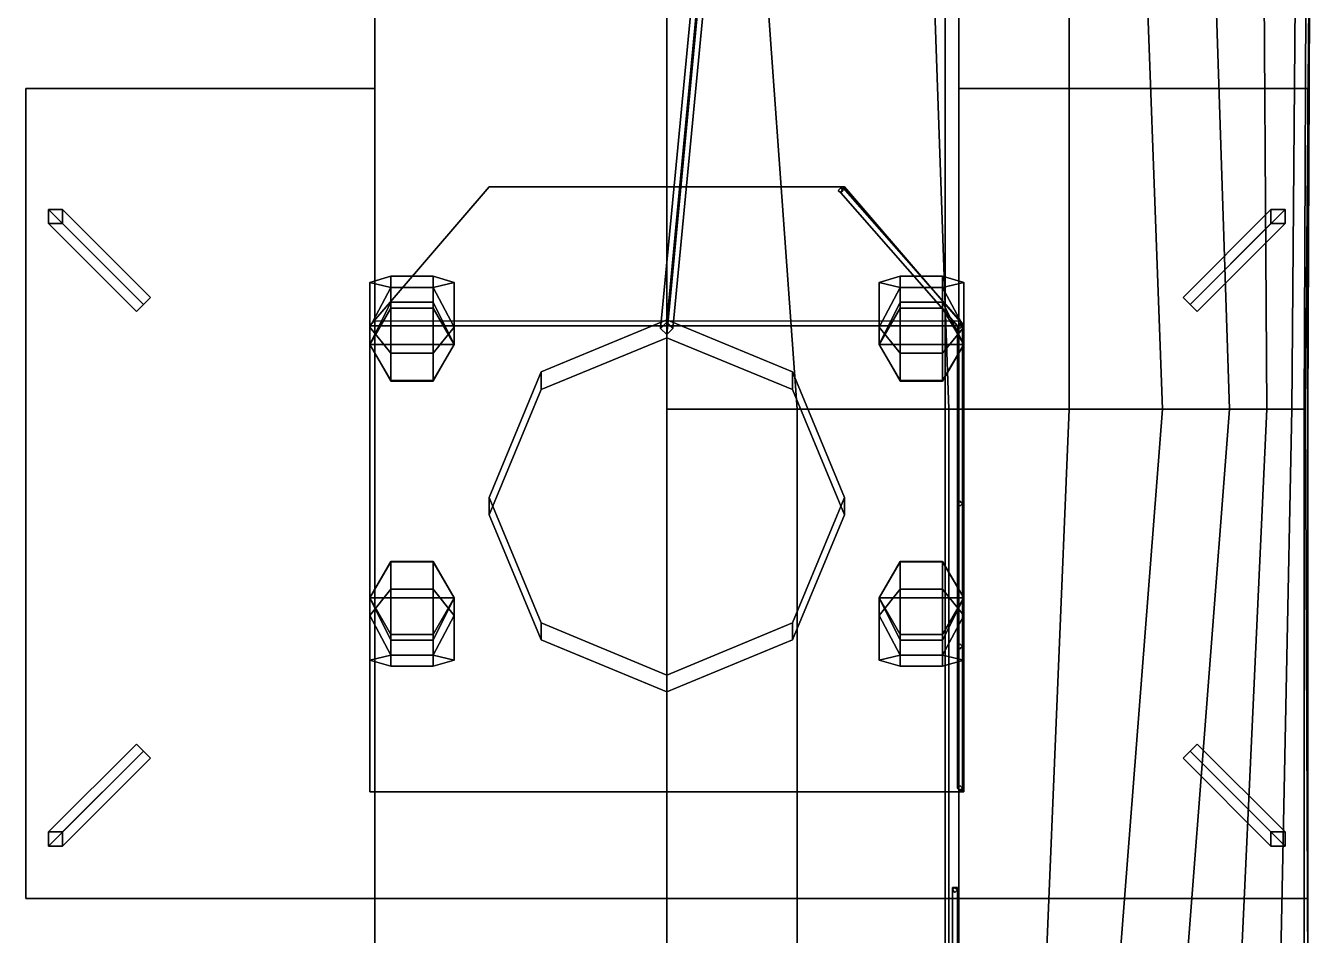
# Model space of a CAD drawing. Extents: x -5.2 to 5.2, y -31.7 to 31.7.
# Drawn here: x -5.16 to 5.18, y -5.12 to 2.2 of the extents above; entities that cross this region are included whole.
import ezdxf

# ---------------------------------------------------------------- set-up
doc = ezdxf.new("R2010")
doc.units = 0
doc.layers.get('0').update_dxf_attribs({"linetype": 'CONTINUOUS'})
doc.layers.add('RAILINGS', color=6, linetype='CONTINUOUS')

msp = doc.modelspace()

# ---------------------------------------------------------------- linework, layer by layer
for points in [[(-2.35, 5.94, 0.59), (-2.35, -0.18, 0.57), (-2.35, -0.18, 2.85), (-2.35, 5.94, 2.85)], [(-2.35, 5.94, 2.85), (-2.35, -0.18, 2.85), (2.35, -0.18, 2.85), (2.35, 5.94, 2.85)], [(2.35, -0.18, 2.85), (2.35, -0.18, 0.57), (2.35, 5.94, 0.59), (2.35, 5.94, 2.85)], [(0.38, 3.79, 5.56), (0.33, 3.74, 5.56), (-0.05, -0.24, 9.92), (0, -0.19, 9.92)], [(0.33, 3.74, 5.56), (0.38, 3.69, 5.56), (0, -0.29, 9.92), (-0.05, -0.24, 9.92)], [(0.43, 3.74, 5.56), (0.38, 3.79, 5.56), (0, -0.19, 9.92), (0.05, -0.24, 9.92)], [(0.38, 3.69, 5.56), (0.43, 3.74, 5.56), (0.05, -0.24, 9.92), (0, -0.29, 9.92)], [(0.72, 3.69, -4.99), (1.05, -0.89, -4.94), (0, -0.89, -5.04), (0, 3.69, -5.05)], [(0, 3.69, 0.63), (0, -0.89, 0.71), (2.24, -0.89, 0.65), (2.24, 3.69, 0.57)], [(2.11, 3.69, -4.79), (2.27, -0.89, -4.73), (1.05, -0.89, -4.94), (0.72, 3.69, -4.99)], [(3.24, 3.69, -4.51), (3.24, -0.89, -4.45), (2.27, -0.89, -4.73), (2.11, 3.69, -4.79)], [(2.24, -0.89, 0.65), (5.14, -0.89, 0.48), (5.18, 3.69, 0.4), (2.24, 3.69, 0.57)], [(3.82, 3.69, -4.25), (3.99, -0.89, -4.12), (3.24, -0.89, -4.45), (3.24, 3.69, -4.51)], [(4.38, 3.69, -3.78), (4.53, -0.89, -3.63), (3.99, -0.89, -4.12), (3.82, 3.69, -4.25)], [(4.8, 3.69, -3.09), (4.83, -0.89, -3.08), (4.53, -0.89, -3.63), (4.38, 3.69, -3.78)], [(5.07, 3.69, -2.17), (5.03, -0.89, -2.33), (4.83, -0.89, -3.08), (4.8, 3.69, -3.09)], [(5.15, 3.69, -1.42), (5.13, -0.89, -1.41), (5.03, -0.89, -2.33), (5.07, 3.69, -2.17)], [(5.18, 3.69, 0.4), (5.14, -0.89, 0.48), (5.13, -0.89, -1.41), (5.15, 3.69, -1.42)], [(-5.16, 1.69, 2.85), (-5.16, -4.83, 2.85), (-2.35, -4.83, 2.85), (-2.35, 1.69, 2.85)], [(-2.35, 1.69, 2.85), (-2.35, -4.83, 2.85), (-5.16, -4.83, 2.85), (-5.16, 1.69, 2.85)], [(-5.16, 1.68, 2.85), (-5.16, 1.58, 2.85), (-5.16, 1.58, 1.58), (-5.16, 1.68, 1.58)], [(-5.16, 1.68, 1.58), (-5.16, 1.58, 1.58), (-5.16, 1.58, 2.85), (-5.16, 1.68, 2.85)], [(2.35, 1.69, 2.85), (2.35, -4.83, 2.85), (5.16, -4.83, 2.85), (5.16, 1.69, 2.85)], [(5.16, 1.69, 2.85), (5.16, -4.83, 2.85), (2.35, -4.83, 2.85), (2.35, 1.69, 2.85)], [(5.16, 1.68, 1.58), (5.16, 1.58, 1.58), (5.16, 1.58, 2.85), (5.16, 1.68, 2.85)], [(5.16, 1.68, 2.85), (5.16, 1.58, 2.85), (5.16, 1.58, 1.58), (5.16, 1.68, 1.58)], [(-1.43, 0.9, 0.63), (-2.39, -0.22, 0.63), (-2.39, -0.22, 3.71), (-1.43, 0.9, 3.71)], [(-1.43, 0.9, 3.71), (-2.39, -0.22, 3.71), (2.39, -0.22, 3.71), (1.43, 0.9, 3.71)], [(1.43, 0.9, 3.71), (1.43, 0.9, 0.63), (-1.43, 0.9, 0.63), (-1.43, 0.9, 3.71)], [(2.39, -0.22, 3.71), (2.39, -0.22, 0.63), (1.43, 0.9, 0.63), (1.43, 0.9, 3.71)], [(-4.977, 0.717, 4.5), (-4.863, 0.717, 4.42), (-4.863, 0.717, 0.62), (-4.977, 0.717, 0.62)], [(-4.977, 0.603, 4.42), (-4.977, 0.717, 4.5), (-4.977, 0.717, 0.62), (-4.977, 0.603, 0.62)], [(-4.213, -0.047, 5.52), (-4.156, 0.009, 5.44), (-4.863, 0.717, 4.42), (-4.977, 0.717, 4.5)], [(-4.269, -0.104, 5.44), (-4.213, -0.047, 5.52), (-4.977, 0.717, 4.5), (-4.977, 0.603, 4.42)], [(-4.863, 0.717, 4.42), (-4.863, 0.603, 4.34), (-4.863, 0.603, 0.62), (-4.863, 0.717, 0.62)], [(-4.156, 0.009, 5.44), (-4.213, -0.047, 5.36), (-4.863, 0.603, 4.34), (-4.863, 0.717, 4.42)], [(4.156, 0.009, 5.44), (4.213, -0.047, 5.52), (4.977, 0.717, 4.5), (4.863, 0.717, 4.42)], [(4.213, -0.047, 5.36), (4.156, 0.009, 5.44), (4.863, 0.717, 4.42), (4.863, 0.603, 4.34)], [(4.213, -0.047, 5.52), (4.269, -0.104, 5.44), (4.977, 0.603, 4.42), (4.977, 0.717, 4.5)], [(4.863, 0.717, 4.42), (4.977, 0.717, 4.5), (4.977, 0.717, 0.62), (4.863, 0.717, 0.62)], [(4.863, 0.603, 4.34), (4.863, 0.717, 4.42), (4.863, 0.717, 0.62), (4.863, 0.603, 0.62)], [(4.977, 0.717, 4.5), (4.977, 0.603, 4.42), (4.977, 0.603, 0.62), (4.977, 0.717, 0.62)], [(-4.863, 0.603, 4.34), (-4.977, 0.603, 4.42), (-4.977, 0.603, 0.62), (-4.863, 0.603, 0.62)], [(-4.213, -0.047, 5.36), (-4.269, -0.104, 5.44), (-4.977, 0.603, 4.42), (-4.863, 0.603, 4.34)], [(4.269, -0.104, 5.44), (4.213, -0.047, 5.36), (4.863, 0.603, 4.34), (4.977, 0.603, 4.42)], [(4.977, 0.603, 4.42), (4.863, 0.603, 4.34), (4.863, 0.603, 0.62), (4.977, 0.603, 0.62)], [(-5.16, 0.19, 1.59), (-5.16, 0.09, 1.59), (-5.16, 0.09, 2.85), (-5.16, 0.19, 2.85)], [(-5.16, 0.19, 2.85), (-5.16, 0.09, 2.85), (-5.16, 0.09, 1.59), (-5.16, 0.19, 1.59)], [(-2.22, 0.18, 7.34), (-2.39, 0.13, 6.7), (-2.39, -0.23, 6.7), (-2.22, -0.44, 7.11)], [(-2.39, 0.13, 6.7), (-2.22, 0.18, 7.34), (-2.22, -0.44, 7.11), (-2.39, -0.23, 6.7)], [(-2.39, 0.13, 6.7), (-2.22, 0.09, 6.08), (-2.22, 0.09, 6.08), (-2.39, -0.23, 6.7)], [(-2.22, 0.09, 6.08), (-2.39, 0.13, 6.7), (-2.39, -0.23, 6.7), (-2.22, 0.09, 6.08)], [(-1.88, 0.18, 7.34), (-2.22, 0.18, 7.34), (-2.22, -0.44, 7.11), (-1.88, -0.44, 7.11)], [(-2.22, 0.18, 7.34), (-1.88, 0.18, 7.34), (-1.88, -0.44, 7.11), (-2.22, -0.44, 7.11)], [(-1.71, 0.13, 6.7), (-1.88, 0.18, 7.34), (-1.88, -0.44, 7.11), (-1.71, -0.23, 6.7)], [(-1.88, 0.18, 7.34), (-1.71, 0.13, 6.7), (-1.71, -0.23, 6.7), (-1.88, -0.44, 7.11)], [(-1.88, 0.09, 6.08), (-1.71, 0.13, 6.7), (-1.71, -0.23, 6.7), (-1.88, 0.09, 6.08)], [(-1.71, 0.13, 6.7), (-1.88, 0.09, 6.08), (-1.88, 0.09, 6.08), (-1.71, -0.23, 6.7)], [(1.71, 0.13, 6.7), (1.88, 0.18, 7.34), (1.88, -0.44, 7.11), (1.71, -0.23, 6.7)], [(1.88, 0.18, 7.34), (1.71, 0.13, 6.7), (1.71, -0.23, 6.7), (1.88, -0.44, 7.11)], [(1.88, 0.09, 6.08), (1.71, 0.13, 6.7), (1.71, -0.23, 6.7), (1.88, 0.09, 6.08)], [(1.71, 0.13, 6.7), (1.88, 0.09, 6.08), (1.88, 0.09, 6.08), (1.71, -0.23, 6.7)], [(1.88, 0.18, 7.34), (2.22, 0.18, 7.34), (2.22, -0.44, 7.11), (1.88, -0.44, 7.11)], [(2.22, 0.18, 7.34), (1.88, 0.18, 7.34), (1.88, -0.44, 7.11), (2.22, -0.44, 7.11)], [(2.22, 0.18, 7.34), (2.39, 0.13, 6.7), (2.39, -0.23, 6.7), (2.22, -0.44, 7.11)], [(2.39, 0.13, 6.7), (2.22, 0.18, 7.34), (2.22, -0.44, 7.11), (2.39, -0.23, 6.7)], [(2.39, 0.13, 6.7), (2.22, 0.09, 6.08), (2.22, 0.09, 6.08), (2.39, -0.23, 6.7)], [(2.22, 0.09, 6.08), (2.39, 0.13, 6.7), (2.39, -0.23, 6.7), (2.22, 0.09, 6.08)], [(5.16, 0.19, 2.85), (5.16, 0.09, 2.85), (5.16, 0.09, 1.59), (5.16, 0.19, 1.59)], [(5.16, 0.19, 1.59), (5.16, 0.09, 1.59), (5.16, 0.09, 2.85), (5.16, 0.19, 2.85)], [(-4.213, -0.047, 5.36), (-4.156, 0.009, 5.44), (-4.213, -0.047, 5.52), (-4.269, -0.104, 5.44)], [(-2.22, -0.03, 5.97), (-2.39, -0.37, 6.36), (-2.39, -0.23, 6.7), (-2.22, 0.09, 6.08)], [(-2.39, -0.37, 6.36), (-2.22, -0.03, 5.97), (-2.22, 0.09, 6.08), (-2.39, -0.23, 6.7)], [(-2.22, 0.09, 6.08), (-1.88, 0.09, 6.08), (-1.88, 0.09, 6.08), (-2.22, 0.09, 6.08)], [(-1.88, -0.03, 5.97), (-2.22, -0.03, 5.97), (-2.22, 0.09, 6.08), (-1.88, 0.09, 6.08)], [(-1.88, 0.09, 6.08), (-2.22, 0.09, 6.08), (-2.22, 0.09, 6.08), (-1.88, 0.09, 6.08)], [(-2.22, -0.03, 5.97), (-1.88, -0.03, 5.97), (-1.88, 0.09, 6.08), (-2.22, 0.09, 6.08)], [(-1.71, -0.37, 6.36), (-1.88, -0.03, 5.97), (-1.88, 0.09, 6.08), (-1.71, -0.23, 6.7)], [(-1.88, -0.03, 5.97), (-1.71, -0.37, 6.36), (-1.71, -0.23, 6.7), (-1.88, 0.09, 6.08)], [(1.71, -0.37, 6.36), (1.88, -0.03, 5.97), (1.88, 0.09, 6.08), (1.71, -0.23, 6.7)], [(1.88, -0.03, 5.97), (1.71, -0.37, 6.36), (1.71, -0.23, 6.7), (1.88, 0.09, 6.08)], [(1.88, -0.03, 5.97), (2.22, -0.03, 5.97), (2.22, 0.09, 6.08), (1.88, 0.09, 6.08)], [(2.22, 0.09, 6.08), (1.88, 0.09, 6.08), (1.88, 0.09, 6.08), (2.22, 0.09, 6.08)], [(1.88, 0.09, 6.08), (2.22, 0.09, 6.08), (2.22, 0.09, 6.08), (1.88, 0.09, 6.08)], [(2.22, -0.03, 5.97), (1.88, -0.03, 5.97), (1.88, 0.09, 6.08), (2.22, 0.09, 6.08)], [(2.22, -0.03, 5.97), (2.39, -0.37, 6.36), (2.39, -0.23, 6.7), (2.22, 0.09, 6.08)], [(2.39, -0.37, 6.36), (2.22, -0.03, 5.97), (2.22, 0.09, 6.08), (2.39, -0.23, 6.7)], [(4.213, -0.047, 5.36), (4.269, -0.104, 5.44), (4.213, -0.047, 5.52), (4.156, 0.009, 5.44)], [(-2.22, -0.076, 5.92), (-2.39, -0.37, 5.92), (-2.39, -0.37, 6.36), (-2.22, -0.03, 5.97)], [(-2.39, -0.37, 5.92), (-2.22, -0.076, 5.92), (-2.22, -0.03, 5.97), (-2.39, -0.37, 6.36)], [(-2.22, -0.076, 3.71), (-2.39, -0.37, 3.71), (-2.39, -0.37, 5.92), (-2.22, -0.076, 5.92)], [(-1.88, -0.076, 5.92), (-2.22, -0.076, 5.92), (-2.39, -0.37, 5.92), (-1.71, -0.37, 5.92)], [(-1.88, -0.076, 5.92), (-2.22, -0.076, 5.92), (-2.22, -0.03, 5.97), (-1.88, -0.03, 5.97)], [(-2.22, -0.076, 5.92), (-1.88, -0.076, 5.92), (-1.88, -0.03, 5.97), (-2.22, -0.03, 5.97)], [(-1.88, -0.076, 3.71), (-2.22, -0.076, 3.71), (-2.22, -0.076, 5.92), (-1.88, -0.076, 5.92)], [(-1.71, -0.37, 5.92), (-1.88, -0.076, 5.92), (-1.88, -0.03, 5.97), (-1.71, -0.37, 6.36)], [(-1.88, -0.076, 5.92), (-1.71, -0.37, 5.92), (-1.71, -0.37, 6.36), (-1.88, -0.03, 5.97)], [(-1.71, -0.37, 3.71), (-1.88, -0.076, 3.71), (-1.88, -0.076, 5.92), (-1.71, -0.37, 5.92)], [(1.71, -0.37, 5.92), (1.88, -0.076, 5.92), (1.88, -0.03, 5.97), (1.71, -0.37, 6.36)], [(1.88, -0.076, 5.92), (1.71, -0.37, 5.92), (1.71, -0.37, 6.36), (1.88, -0.03, 5.97)], [(1.88, -0.076, 3.71), (1.71, -0.37, 3.71), (1.71, -0.37, 5.92), (1.88, -0.076, 5.92)], [(2.22, -0.076, 5.92), (1.88, -0.076, 5.92), (1.71, -0.37, 5.92), (2.39, -0.37, 5.92)], [(1.88, -0.076, 5.92), (2.22, -0.076, 5.92), (2.22, -0.03, 5.97), (1.88, -0.03, 5.97)], [(2.22, -0.076, 5.92), (1.88, -0.076, 5.92), (1.88, -0.03, 5.97), (2.22, -0.03, 5.97)], [(2.22, -0.076, 3.71), (1.88, -0.076, 3.71), (1.88, -0.076, 5.92), (2.22, -0.076, 5.92)], [(2.22, -0.076, 5.92), (2.39, -0.37, 5.92), (2.39, -0.37, 6.36), (2.22, -0.03, 5.97)], [(2.39, -0.37, 5.92), (2.22, -0.076, 5.92), (2.22, -0.03, 5.97), (2.39, -0.37, 6.36)], [(2.39, -0.37, 3.71), (2.22, -0.076, 3.71), (2.22, -0.076, 5.92), (2.39, -0.37, 5.92)], [(0, -0.17, 3.71), (-1.011, -0.589, 3.71), (-1.011, -0.733, 10.338), (0, -0.315, 10.375)], [(-1.011, -0.589, 3.71), (0, -0.17, 3.71), (0, -0.315, 10.375), (-1.011, -0.733, 10.338)], [(0, -0.19, 9.92), (-0.05, -0.24, 9.92), (-0.05, -0.24, 10.42), (0, -0.19, 10.42)], [(0.05, -0.24, 10.42), (0, -0.19, 10.42), (-0.05, -0.24, 10.42), (0, -0.29, 10.42)], [(1.011, -0.589, 3.71), (0, -0.17, 3.71), (0, -0.315, 10.375), (1.011, -0.733, 10.338)], [(0, -0.17, 3.71), (1.011, -0.589, 3.71), (1.011, -0.733, 10.338), (0, -0.315, 10.375)], [(0.05, -0.24, 9.92), (0, -0.19, 9.92), (0, -0.19, 10.42), (0.05, -0.24, 10.42)], [(-2.39, -0.22, 0.63), (-2.39, -3.97, 0.67), (-2.39, -3.97, 3.71), (-2.39, -0.22, 3.71)], [(-2.39, -0.22, 3.71), (-2.39, -3.97, 3.71), (2.39, -3.97, 3.71), (2.39, -0.22, 3.71)], [(-2.39, -0.37, 6.36), (-2.22, -0.66, 6.74), (-2.22, -0.44, 7.11), (-2.39, -0.23, 6.7)], [(-2.22, -0.66, 6.74), (-2.39, -0.37, 6.36), (-2.39, -0.23, 6.7), (-2.22, -0.44, 7.11)], [(-1.88, -0.66, 6.74), (-1.71, -0.37, 6.36), (-1.71, -0.23, 6.7), (-1.88, -0.44, 7.11)], [(-1.71, -0.37, 6.36), (-1.88, -0.66, 6.74), (-1.88, -0.44, 7.11), (-1.71, -0.23, 6.7)], [(-0.05, -0.24, 9.92), (0, -0.29, 9.92), (0, -0.29, 10.42), (-0.05, -0.24, 10.42)], [(0, -0.29, 9.92), (0.05, -0.24, 9.92), (0.05, -0.24, 10.42), (0, -0.29, 10.42)], [(1.88, -0.66, 6.74), (1.71, -0.37, 6.36), (1.71, -0.23, 6.7), (1.88, -0.44, 7.11)], [(1.71, -0.37, 6.36), (1.88, -0.66, 6.74), (1.88, -0.44, 7.11), (1.71, -0.23, 6.7)], [(2.39, -0.37, 6.36), (2.22, -0.66, 6.74), (2.22, -0.44, 7.11), (2.39, -0.23, 6.7)], [(2.22, -0.66, 6.74), (2.39, -0.37, 6.36), (2.39, -0.23, 6.7), (2.22, -0.44, 7.11)], [(2.39, -3.97, 3.71), (2.39, -3.97, 0.67), (2.39, -0.22, 0.63), (2.39, -0.22, 3.71)], [(-2.39, -0.37, 3.71), (-2.22, -0.664, 3.71), (-2.22, -0.664, 5.92), (-2.39, -0.37, 5.92)], [(-2.39, -0.37, 5.92), (-2.22, -0.664, 5.92), (-2.22, -0.66, 6.74), (-2.39, -0.37, 6.36)], [(-1.71, -0.37, 5.92), (-2.39, -0.37, 5.92), (-2.22, -0.664, 5.92), (-1.88, -0.664, 5.92)], [(-2.22, -0.664, 5.92), (-2.39, -0.37, 5.92), (-2.39, -0.37, 6.36), (-2.22, -0.66, 6.74)], [(-1.88, -0.664, 3.71), (-1.71, -0.37, 3.71), (-1.71, -0.37, 5.92), (-1.88, -0.664, 5.92)], [(-1.88, -0.664, 5.92), (-1.71, -0.37, 5.92), (-1.71, -0.37, 6.36), (-1.88, -0.66, 6.74)], [(-1.71, -0.37, 5.92), (-1.88, -0.664, 5.92), (-1.88, -0.66, 6.74), (-1.71, -0.37, 6.36)], [(1.71, -0.37, 3.71), (1.88, -0.664, 3.71), (1.88, -0.664, 5.92), (1.71, -0.37, 5.92)], [(1.88, -0.664, 5.92), (1.71, -0.37, 5.92), (1.71, -0.37, 6.36), (1.88, -0.66, 6.74)], [(1.71, -0.37, 5.92), (1.88, -0.664, 5.92), (1.88, -0.66, 6.74), (1.71, -0.37, 6.36)], [(2.39, -0.37, 5.92), (1.71, -0.37, 5.92), (1.88, -0.664, 5.92), (2.22, -0.664, 5.92)], [(2.22, -0.664, 3.71), (2.39, -0.37, 3.71), (2.39, -0.37, 5.92), (2.22, -0.664, 5.92)], [(2.39, -0.37, 5.92), (2.22, -0.664, 5.92), (2.22, -0.66, 6.74), (2.39, -0.37, 6.36)], [(2.22, -0.664, 5.92), (2.39, -0.37, 5.92), (2.39, -0.37, 6.36), (2.22, -0.66, 6.74)], [(-2.22, -0.66, 6.74), (-1.88, -0.66, 6.74), (-1.88, -0.44, 7.11), (-2.22, -0.44, 7.11)], [(-1.88, -0.66, 6.74), (-2.22, -0.66, 6.74), (-2.22, -0.44, 7.11), (-1.88, -0.44, 7.11)], [(2.22, -0.66, 6.74), (1.88, -0.66, 6.74), (1.88, -0.44, 7.11), (2.22, -0.44, 7.11)], [(1.88, -0.66, 6.74), (2.22, -0.66, 6.74), (2.22, -0.44, 7.11), (1.88, -0.44, 7.11)], [(-1.011, -0.589, 3.71), (-1.43, -1.6, 3.71), (-1.43, -1.74, 10.25), (-1.011, -0.733, 10.338)], [(-1.43, -1.6, 3.71), (-1.011, -0.589, 3.71), (-1.011, -0.733, 10.338), (-1.43, -1.74, 10.25)], [(1.43, -1.6, 3.71), (1.011, -0.589, 3.71), (1.011, -0.733, 10.338), (1.43, -1.74, 10.25)], [(1.011, -0.589, 3.71), (1.43, -1.6, 3.71), (1.43, -1.74, 10.25), (1.011, -0.733, 10.338)], [(-2.22, -0.664, 5.92), (-1.88, -0.664, 5.92), (-1.88, -0.66, 6.74), (-2.22, -0.66, 6.74)], [(-1.88, -0.664, 5.92), (-2.22, -0.664, 5.92), (-2.22, -0.66, 6.74), (-1.88, -0.66, 6.74)], [(-2.22, -0.664, 3.71), (-1.88, -0.664, 3.71), (-1.88, -0.664, 5.92), (-2.22, -0.664, 5.92)], [(2.22, -0.664, 5.92), (1.88, -0.664, 5.92), (1.88, -0.66, 6.74), (2.22, -0.66, 6.74)], [(1.88, -0.664, 5.92), (2.22, -0.664, 5.92), (2.22, -0.66, 6.74), (1.88, -0.66, 6.74)], [(1.88, -0.664, 3.71), (2.22, -0.664, 3.71), (2.22, -0.664, 5.92), (1.88, -0.664, 5.92)], [(1.05, -0.89, -4.94), (1.05, -5.42, -4.91), (0, -5.42, -5.06), (0, -0.89, -5.04)], [(0, -0.89, 0.71), (0, -5.42, 0.74), (2.24, -5.42, 0.68), (2.24, -0.89, 0.65)], [(2.27, -0.89, -4.73), (2.27, -5.42, -4.7), (1.05, -5.42, -4.91), (1.05, -0.89, -4.94)], [(2.24, -5.42, 0.68), (5.16, -5.42, 0.51), (5.14, -0.89, 0.48), (2.24, -0.89, 0.65)], [(3.24, -0.89, -4.45), (3.05, -5.42, -4.41), (2.27, -5.42, -4.7), (2.27, -0.89, -4.73)], [(3.99, -0.89, -4.12), (3.64, -5.42, -4.09), (3.05, -5.42, -4.41), (3.24, -0.89, -4.45)], [(4.53, -0.89, -3.63), (4.18, -5.42, -3.6), (3.64, -5.42, -4.09), (3.99, -0.89, -4.12)], [(4.83, -0.89, -3.08), (4.62, -5.42, -3.05), (4.18, -5.42, -3.6), (4.53, -0.89, -3.63)], [(5.03, -0.89, -2.33), (4.94, -5.42, -2.3), (4.62, -5.42, -3.05), (4.83, -0.89, -3.08)], [(5.13, -0.89, -1.41), (5.13, -5.42, -1.38), (4.94, -5.42, -2.3), (5.03, -0.89, -2.33)], [(5.14, -0.89, 0.48), (5.16, -5.42, 0.51), (5.13, -5.42, -1.38), (5.13, -0.89, -1.41)], [(-5.16, -1.53, 2.85), (-5.16, -1.63, 2.85), (-5.16, -1.63, 1.61), (-5.16, -1.53, 1.61)], [(-5.16, -1.53, 1.61), (-5.16, -1.63, 1.61), (-5.16, -1.63, 2.85), (-5.16, -1.53, 2.85)], [(5.16, -1.53, 1.61), (5.16, -1.63, 1.61), (5.16, -1.63, 2.85), (5.16, -1.53, 2.85)], [(5.16, -1.53, 2.85), (5.16, -1.63, 2.85), (5.16, -1.63, 1.61), (5.16, -1.53, 1.61)], [(-1.43, -1.6, 3.71), (-1.011, -2.611, 3.71), (-1.011, -2.747, 10.162), (-1.43, -1.74, 10.25)], [(-1.011, -2.611, 3.71), (-1.43, -1.6, 3.71), (-1.43, -1.74, 10.25), (-1.011, -2.747, 10.162)], [(1.011, -2.611, 3.71), (1.43, -1.6, 3.71), (1.43, -1.74, 10.25), (1.011, -2.747, 10.162)], [(1.43, -1.6, 3.71), (1.011, -2.611, 3.71), (1.011, -2.747, 10.162), (1.43, -1.74, 10.25)], [(-2.22, -2.116, 3.71), (-2.39, -2.41, 3.71), (-2.39, -2.41, 6.71), (-2.22, -2.116, 6.71)], [(-2.39, -2.41, 6.71), (-2.22, -2.116, 6.71), (-2.22, -2.12, 7.53), (-2.39, -2.41, 7.15)], [(-2.22, -2.116, 6.71), (-2.39, -2.41, 6.71), (-2.39, -2.41, 7.15), (-2.22, -2.12, 7.53)], [(-2.39, -2.41, 6.71), (-1.71, -2.41, 6.71), (-1.88, -2.116, 6.71), (-2.22, -2.116, 6.71)], [(-2.39, -2.41, 7.15), (-2.22, -2.12, 7.53), (-2.22, -2.34, 7.9), (-2.39, -2.55, 7.49)], [(-2.22, -2.12, 7.53), (-2.39, -2.41, 7.15), (-2.39, -2.55, 7.49), (-2.22, -2.34, 7.9)], [(-1.88, -2.116, 3.71), (-2.22, -2.116, 3.71), (-2.22, -2.116, 6.71), (-1.88, -2.116, 6.71)], [(-2.22, -2.116, 6.71), (-1.88, -2.116, 6.71), (-1.88, -2.12, 7.53), (-2.22, -2.12, 7.53)], [(-1.88, -2.116, 6.71), (-2.22, -2.116, 6.71), (-2.22, -2.12, 7.53), (-1.88, -2.12, 7.53)], [(-2.22, -2.12, 7.53), (-1.88, -2.12, 7.53), (-1.88, -2.34, 7.9), (-2.22, -2.34, 7.9)], [(-1.88, -2.12, 7.53), (-2.22, -2.12, 7.53), (-2.22, -2.34, 7.9), (-1.88, -2.34, 7.9)], [(-1.71, -2.41, 3.71), (-1.88, -2.116, 3.71), (-1.88, -2.116, 6.71), (-1.71, -2.41, 6.71)], [(-1.88, -2.116, 6.71), (-1.71, -2.41, 6.71), (-1.71, -2.41, 7.15), (-1.88, -2.12, 7.53)], [(-1.71, -2.41, 6.71), (-1.88, -2.116, 6.71), (-1.88, -2.12, 7.53), (-1.71, -2.41, 7.15)], [(-1.88, -2.12, 7.53), (-1.71, -2.41, 7.15), (-1.71, -2.55, 7.49), (-1.88, -2.34, 7.9)], [(-1.71, -2.41, 7.15), (-1.88, -2.12, 7.53), (-1.88, -2.34, 7.9), (-1.71, -2.55, 7.49)], [(1.88, -2.116, 3.71), (1.71, -2.41, 3.71), (1.71, -2.41, 6.71), (1.88, -2.116, 6.71)], [(1.88, -2.116, 6.71), (1.71, -2.41, 6.71), (1.71, -2.41, 7.15), (1.88, -2.12, 7.53)], [(1.71, -2.41, 6.71), (1.88, -2.116, 6.71), (1.88, -2.12, 7.53), (1.71, -2.41, 7.15)], [(1.71, -2.41, 6.71), (2.39, -2.41, 6.71), (2.22, -2.116, 6.71), (1.88, -2.116, 6.71)], [(1.88, -2.12, 7.53), (1.71, -2.41, 7.15), (1.71, -2.55, 7.49), (1.88, -2.34, 7.9)], [(1.71, -2.41, 7.15), (1.88, -2.12, 7.53), (1.88, -2.34, 7.9), (1.71, -2.55, 7.49)], [(2.22, -2.116, 3.71), (1.88, -2.116, 3.71), (1.88, -2.116, 6.71), (2.22, -2.116, 6.71)], [(2.22, -2.116, 6.71), (1.88, -2.116, 6.71), (1.88, -2.12, 7.53), (2.22, -2.12, 7.53)], [(1.88, -2.116, 6.71), (2.22, -2.116, 6.71), (2.22, -2.12, 7.53), (1.88, -2.12, 7.53)], [(2.22, -2.12, 7.53), (1.88, -2.12, 7.53), (1.88, -2.34, 7.9), (2.22, -2.34, 7.9)], [(1.88, -2.12, 7.53), (2.22, -2.12, 7.53), (2.22, -2.34, 7.9), (1.88, -2.34, 7.9)], [(2.39, -2.41, 3.71), (2.22, -2.116, 3.71), (2.22, -2.116, 6.71), (2.39, -2.41, 6.71)], [(2.39, -2.41, 6.71), (2.22, -2.116, 6.71), (2.22, -2.12, 7.53), (2.39, -2.41, 7.15)], [(2.22, -2.116, 6.71), (2.39, -2.41, 6.71), (2.39, -2.41, 7.15), (2.22, -2.12, 7.53)], [(2.39, -2.41, 7.15), (2.22, -2.12, 7.53), (2.22, -2.34, 7.9), (2.39, -2.55, 7.49)], [(2.22, -2.12, 7.53), (2.39, -2.41, 7.15), (2.39, -2.55, 7.49), (2.22, -2.34, 7.9)], [(-2.22, -2.96, 8.13), (-2.39, -2.91, 7.49), (-2.39, -2.55, 7.49), (-2.22, -2.34, 7.9)], [(-2.39, -2.91, 7.49), (-2.22, -2.96, 8.13), (-2.22, -2.34, 7.9), (-2.39, -2.55, 7.49)], [(-1.88, -2.96, 8.13), (-2.22, -2.96, 8.13), (-2.22, -2.34, 7.9), (-1.88, -2.34, 7.9)], [(-2.22, -2.96, 8.13), (-1.88, -2.96, 8.13), (-1.88, -2.34, 7.9), (-2.22, -2.34, 7.9)], [(-1.71, -2.91, 7.49), (-1.88, -2.96, 8.13), (-1.88, -2.34, 7.9), (-1.71, -2.55, 7.49)], [(-1.88, -2.96, 8.13), (-1.71, -2.91, 7.49), (-1.71, -2.55, 7.49), (-1.88, -2.34, 7.9)], [(1.71, -2.91, 7.49), (1.88, -2.96, 8.13), (1.88, -2.34, 7.9), (1.71, -2.55, 7.49)], [(1.88, -2.96, 8.13), (1.71, -2.91, 7.49), (1.71, -2.55, 7.49), (1.88, -2.34, 7.9)], [(1.88, -2.96, 8.13), (2.22, -2.96, 8.13), (2.22, -2.34, 7.9), (1.88, -2.34, 7.9)], [(2.22, -2.96, 8.13), (1.88, -2.96, 8.13), (1.88, -2.34, 7.9), (2.22, -2.34, 7.9)], [(2.22, -2.96, 8.13), (2.39, -2.91, 7.49), (2.39, -2.55, 7.49), (2.22, -2.34, 7.9)], [(2.39, -2.91, 7.49), (2.22, -2.96, 8.13), (2.22, -2.34, 7.9), (2.39, -2.55, 7.49)], [(-2.39, -2.41, 3.71), (-2.22, -2.704, 3.71), (-2.22, -2.704, 6.71), (-2.39, -2.41, 6.71)], [(-2.22, -2.75, 6.76), (-2.39, -2.41, 7.15), (-2.39, -2.55, 7.49), (-2.22, -2.87, 6.87)], [(-2.39, -2.41, 7.15), (-2.22, -2.75, 6.76), (-2.22, -2.87, 6.87), (-2.39, -2.55, 7.49)], [(-2.22, -2.704, 6.71), (-2.39, -2.41, 6.71), (-2.39, -2.41, 7.15), (-2.22, -2.75, 6.76)], [(-2.39, -2.41, 6.71), (-2.22, -2.704, 6.71), (-2.22, -2.75, 6.76), (-2.39, -2.41, 7.15)], [(-2.22, -2.704, 6.71), (-1.88, -2.704, 6.71), (-1.71, -2.41, 6.71), (-2.39, -2.41, 6.71)], [(-1.88, -2.704, 3.71), (-1.71, -2.41, 3.71), (-1.71, -2.41, 6.71), (-1.88, -2.704, 6.71)], [(-1.71, -2.41, 7.15), (-1.88, -2.75, 6.76), (-1.88, -2.87, 6.87), (-1.71, -2.55, 7.49)], [(-1.88, -2.75, 6.76), (-1.71, -2.41, 7.15), (-1.71, -2.55, 7.49), (-1.88, -2.87, 6.87)], [(-1.71, -2.41, 6.71), (-1.88, -2.704, 6.71), (-1.88, -2.75, 6.76), (-1.71, -2.41, 7.15)], [(-1.88, -2.704, 6.71), (-1.71, -2.41, 6.71), (-1.71, -2.41, 7.15), (-1.88, -2.75, 6.76)], [(1.71, -2.41, 3.71), (1.88, -2.704, 3.71), (1.88, -2.704, 6.71), (1.71, -2.41, 6.71)], [(1.71, -2.41, 7.15), (1.88, -2.75, 6.76), (1.88, -2.87, 6.87), (1.71, -2.55, 7.49)], [(1.88, -2.75, 6.76), (1.71, -2.41, 7.15), (1.71, -2.55, 7.49), (1.88, -2.87, 6.87)], [(1.88, -2.704, 6.71), (2.22, -2.704, 6.71), (2.39, -2.41, 6.71), (1.71, -2.41, 6.71)], [(1.71, -2.41, 6.71), (1.88, -2.704, 6.71), (1.88, -2.75, 6.76), (1.71, -2.41, 7.15)], [(1.88, -2.704, 6.71), (1.71, -2.41, 6.71), (1.71, -2.41, 7.15), (1.88, -2.75, 6.76)], [(2.22, -2.704, 3.71), (2.39, -2.41, 3.71), (2.39, -2.41, 6.71), (2.22, -2.704, 6.71)], [(2.22, -2.75, 6.76), (2.39, -2.41, 7.15), (2.39, -2.55, 7.49), (2.22, -2.87, 6.87)], [(2.39, -2.41, 7.15), (2.22, -2.75, 6.76), (2.22, -2.87, 6.87), (2.39, -2.55, 7.49)], [(2.22, -2.704, 6.71), (2.39, -2.41, 6.71), (2.39, -2.41, 7.15), (2.22, -2.75, 6.76)], [(2.39, -2.41, 6.71), (2.22, -2.704, 6.71), (2.22, -2.75, 6.76), (2.39, -2.41, 7.15)], [(-2.39, -2.91, 7.49), (-2.22, -2.87, 6.87), (-2.22, -2.87, 6.87), (-2.39, -2.55, 7.49)], [(-2.22, -2.87, 6.87), (-2.39, -2.91, 7.49), (-2.39, -2.55, 7.49), (-2.22, -2.87, 6.87)], [(-1.88, -2.87, 6.87), (-1.71, -2.91, 7.49), (-1.71, -2.55, 7.49), (-1.88, -2.87, 6.87)], [(-1.71, -2.91, 7.49), (-1.88, -2.87, 6.87), (-1.88, -2.87, 6.87), (-1.71, -2.55, 7.49)], [(1.88, -2.87, 6.87), (1.71, -2.91, 7.49), (1.71, -2.55, 7.49), (1.88, -2.87, 6.87)], [(1.71, -2.91, 7.49), (1.88, -2.87, 6.87), (1.88, -2.87, 6.87), (1.71, -2.55, 7.49)], [(2.39, -2.91, 7.49), (2.22, -2.87, 6.87), (2.22, -2.87, 6.87), (2.39, -2.55, 7.49)], [(2.22, -2.87, 6.87), (2.39, -2.91, 7.49), (2.39, -2.55, 7.49), (2.22, -2.87, 6.87)], [(-1.011, -2.611, 3.71), (0, -3.03, 3.71), (0, -3.165, 10.125), (-1.011, -2.747, 10.162)], [(0, -3.03, 3.71), (-1.011, -2.611, 3.71), (-1.011, -2.747, 10.162), (0, -3.165, 10.125)], [(0, -3.03, 3.71), (1.011, -2.611, 3.71), (1.011, -2.747, 10.162), (0, -3.165, 10.125)], [(1.011, -2.611, 3.71), (0, -3.03, 3.71), (0, -3.165, 10.125), (1.011, -2.747, 10.162)], [(-2.22, -2.704, 3.71), (-1.88, -2.704, 3.71), (-1.88, -2.704, 6.71), (-2.22, -2.704, 6.71)], [(-1.88, -2.704, 6.71), (-2.22, -2.704, 6.71), (-2.22, -2.75, 6.76), (-1.88, -2.75, 6.76)], [(-2.22, -2.704, 6.71), (-1.88, -2.704, 6.71), (-1.88, -2.75, 6.76), (-2.22, -2.75, 6.76)], [(-1.88, -2.75, 6.76), (-2.22, -2.75, 6.76), (-2.22, -2.87, 6.87), (-1.88, -2.87, 6.87)], [(-2.22, -2.75, 6.76), (-1.88, -2.75, 6.76), (-1.88, -2.87, 6.87), (-2.22, -2.87, 6.87)], [(1.88, -2.704, 3.71), (2.22, -2.704, 3.71), (2.22, -2.704, 6.71), (1.88, -2.704, 6.71)], [(1.88, -2.704, 6.71), (2.22, -2.704, 6.71), (2.22, -2.75, 6.76), (1.88, -2.75, 6.76)], [(2.22, -2.704, 6.71), (1.88, -2.704, 6.71), (1.88, -2.75, 6.76), (2.22, -2.75, 6.76)], [(1.88, -2.75, 6.76), (2.22, -2.75, 6.76), (2.22, -2.87, 6.87), (1.88, -2.87, 6.87)], [(2.22, -2.75, 6.76), (1.88, -2.75, 6.76), (1.88, -2.87, 6.87), (2.22, -2.87, 6.87)], [(-2.22, -2.87, 6.87), (-1.88, -2.87, 6.87), (-1.88, -2.87, 6.87), (-2.22, -2.87, 6.87)], [(-1.88, -2.87, 6.87), (-2.22, -2.87, 6.87), (-2.22, -2.87, 6.87), (-1.88, -2.87, 6.87)], [(2.22, -2.87, 6.87), (1.88, -2.87, 6.87), (1.88, -2.87, 6.87), (2.22, -2.87, 6.87)], [(1.88, -2.87, 6.87), (2.22, -2.87, 6.87), (2.22, -2.87, 6.87), (1.88, -2.87, 6.87)], [(-5.16, -3.13, 1.65), (-5.16, -3.23, 1.65), (-5.16, -3.23, 2.85), (-5.16, -3.13, 2.85)], [(-5.16, -3.13, 2.85), (-5.16, -3.23, 2.85), (-5.16, -3.23, 1.65), (-5.16, -3.13, 1.65)], [(5.16, -3.13, 2.85), (5.16, -3.23, 2.85), (5.16, -3.23, 1.65), (5.16, -3.13, 1.65)], [(5.16, -3.13, 1.65), (5.16, -3.23, 1.65), (5.16, -3.23, 2.85), (5.16, -3.13, 2.85)], [(-4.213, -3.643, 5.52), (-4.269, -3.586, 5.44), (-4.977, -4.293, 4.42), (-4.977, -4.407, 4.5)], [(-4.269, -3.586, 5.44), (-4.213, -3.643, 5.36), (-4.863, -4.293, 4.34), (-4.977, -4.293, 4.42)], [(-4.213, -3.643, 5.36), (-4.269, -3.586, 5.44), (-4.213, -3.643, 5.52), (-4.156, -3.699, 5.44)], [(4.213, -3.643, 5.36), (4.156, -3.699, 5.44), (4.213, -3.643, 5.52), (4.269, -3.586, 5.44)], [(4.213, -3.643, 5.36), (4.269, -3.586, 5.44), (4.977, -4.293, 4.42), (4.863, -4.293, 4.34)], [(4.269, -3.586, 5.44), (4.213, -3.643, 5.52), (4.977, -4.407, 4.5), (4.977, -4.293, 4.42)], [(-4.156, -3.699, 5.44), (-4.213, -3.643, 5.52), (-4.977, -4.407, 4.5), (-4.863, -4.407, 4.42)], [(-4.213, -3.643, 5.36), (-4.156, -3.699, 5.44), (-4.863, -4.407, 4.42), (-4.863, -4.293, 4.34)], [(4.156, -3.699, 5.44), (4.213, -3.643, 5.36), (4.863, -4.293, 4.34), (4.863, -4.407, 4.42)], [(4.213, -3.643, 5.52), (4.156, -3.699, 5.44), (4.863, -4.407, 4.42), (4.977, -4.407, 4.5)], [(-2.39, -3.97, 3.71), (-2.39, -3.97, 0.67), (2.39, -3.97, 0.67), (2.39, -3.97, 3.71)], [(-2.35, -3.97, 0.67), (-2.35, -4.83, 0.67), (-2.35, -4.83, 2.85), (-2.35, -3.97, 2.85)], [(-2.35, -3.97, 2.85), (-2.35, -4.83, 2.85), (2.35, -4.83, 2.85), (2.35, -3.97, 2.85)], [(2.35, -4.83, 2.85), (2.35, -4.83, 0.67), (2.35, -3.97, 0.67), (2.35, -3.97, 2.85)], [(-4.977, -4.293, 4.42), (-4.863, -4.293, 4.34), (-4.863, -4.293, 0.67), (-4.977, -4.293, 0.67)], [(-4.977, -4.407, 4.5), (-4.977, -4.293, 4.42), (-4.977, -4.293, 0.67), (-4.977, -4.407, 0.67)], [(-4.863, -4.293, 4.34), (-4.863, -4.407, 4.42), (-4.863, -4.407, 0.67), (-4.863, -4.293, 0.67)], [(4.863, -4.293, 4.34), (4.977, -4.293, 4.42), (4.977, -4.293, 0.67), (4.863, -4.293, 0.67)], [(4.863, -4.407, 4.42), (4.863, -4.293, 4.34), (4.863, -4.293, 0.67), (4.863, -4.407, 0.67)], [(4.977, -4.293, 4.42), (4.977, -4.407, 4.5), (4.977, -4.407, 0.67), (4.977, -4.293, 0.67)], [(-4.863, -4.407, 4.42), (-4.977, -4.407, 4.5), (-4.977, -4.407, 0.67), (-4.863, -4.407, 0.67)], [(4.977, -4.407, 4.5), (4.863, -4.407, 4.42), (4.863, -4.407, 0.67), (4.977, -4.407, 0.67)], [(-5.16, -4.73, 1.69), (-5.16, -4.83, 1.69), (-5.16, -4.83, 2.85), (-5.16, -4.73, 2.85)], [(-5.16, -4.73, 2.85), (-5.16, -4.83, 2.85), (-5.16, -4.83, 1.69), (-5.16, -4.73, 1.69)], [(5.16, -4.73, 1.69), (5.16, -4.83, 1.69), (5.16, -4.83, 2.85), (5.16, -4.73, 2.85)], [(5.16, -4.73, 2.85), (5.16, -4.83, 2.85), (5.16, -4.83, 1.69), (5.16, -4.73, 1.69)], [(-2.35, -4.83, 0.67), (-2.35, -9.96, 0.8), (-2.35, -9.96, 3.11), (-2.35, -4.83, 2.85)], [(-2.35, -4.83, 2.85), (-2.35, -9.96, 3.11), (2.35, -9.96, 3.11), (2.35, -4.83, 2.85)], [(2.35, -9.96, 3.11), (2.35, -9.96, 0.8), (2.35, -4.83, 0.67), (2.35, -4.83, 2.85)]]:
    msp.add_3dface(points)
at = {"layer": 'RAILINGS'}
for points in [[(5.18, 3.69, 1.57), (5.16, -0.89, 1.6), (5.16, -0.89, 0.48), (5.18, 3.69, 0.4)], [(5.18, 3.69, 0.4), (5.16, -0.89, 0.48), (5.16, -0.89, 1.6), (5.18, 3.69, 1.57)], [(1.4, 0.89, 3.71), (1.38, 0.87, 3.71), (1.38, 0.87, 4.88), (1.4, 0.89, 4.88)], [(1.38, 0.87, 3.71), (1.4, 0.85, 3.71), (1.4, 0.85, 4.88), (1.38, 0.87, 4.88)], [(1.42, 0.87, 3.71), (1.4, 0.89, 3.71), (1.4, 0.89, 4.88), (1.42, 0.87, 4.88)], [(1.42, 0.89, 4.88), (2.38, -0.2, 4.88), (2.34, -0.22, 4.88), (1.4, 0.85, 4.88)], [(1.4, 0.85, 4.88), (2.34, -0.22, 4.88), (2.38, -0.2, 4.88), (1.42, 0.89, 4.88)], [(1.4, 0.85, 3.71), (1.42, 0.87, 3.71), (1.42, 0.87, 4.88), (1.4, 0.85, 4.88)], [(2.38, -0.2, 4.88), (2.38, -3.97, 4.88), (2.34, -3.94, 4.88), (2.34, -0.22, 4.88)], [(2.34, -0.22, 4.88), (2.34, -3.94, 4.88), (2.38, -3.97, 4.88), (2.38, -0.2, 4.88)], [(2.36, -0.2, 3.71), (2.34, -0.22, 3.71), (2.34, -0.22, 4.88), (2.36, -0.2, 4.88)], [(2.38, -0.22, 3.71), (2.36, -0.2, 3.71), (2.36, -0.2, 4.88), (2.38, -0.22, 4.88)], [(2.34, -0.22, 3.71), (2.36, -0.24, 3.71), (2.36, -0.24, 4.88), (2.34, -0.22, 4.88)], [(2.36, -0.24, 3.71), (2.38, -0.22, 3.71), (2.38, -0.22, 4.88), (2.36, -0.24, 4.88)], [(5.16, -0.89, 0.48), (5.16, -5.42, 0.51), (5.16, -5.42, 1.71), (5.16, -0.89, 1.6)], [(5.16, -0.89, 1.6), (5.16, -5.42, 1.71), (5.16, -5.42, 0.51), (5.16, -0.89, 0.48)], [(2.36, -1.63, 3.71), (2.34, -1.65, 3.71), (2.34, -1.65, 4.88), (2.36, -1.63, 4.88)], [(2.34, -1.65, 3.71), (2.36, -1.67, 3.71), (2.36, -1.67, 4.88), (2.34, -1.65, 4.88)], [(2.38, -1.65, 3.71), (2.36, -1.63, 3.71), (2.36, -1.63, 4.88), (2.38, -1.65, 4.88)], [(2.36, -1.67, 3.71), (2.38, -1.65, 3.71), (2.38, -1.65, 4.88), (2.36, -1.67, 4.88)], [(2.36, -2.78, 3.71), (2.34, -2.8, 3.71), (2.34, -2.8, 4.88), (2.36, -2.78, 4.88)], [(2.38, -2.8, 3.71), (2.36, -2.78, 3.71), (2.36, -2.78, 4.88), (2.38, -2.8, 4.88)], [(2.34, -2.8, 3.71), (2.36, -2.82, 3.71), (2.36, -2.82, 4.88), (2.34, -2.8, 4.88)], [(2.36, -2.82, 3.71), (2.38, -2.8, 3.71), (2.38, -2.8, 4.88), (2.36, -2.82, 4.88)], [(2.36, -3.92, 3.71), (2.34, -3.94, 3.71), (2.34, -3.94, 4.88), (2.36, -3.92, 4.88)], [(2.38, -3.94, 3.71), (2.36, -3.92, 3.71), (2.36, -3.92, 4.88), (2.38, -3.94, 4.88)], [(2.34, -3.94, 3.71), (2.36, -3.96, 3.71), (2.36, -3.96, 4.88), (2.34, -3.94, 4.88)], [(2.36, -3.96, 3.71), (2.38, -3.94, 3.71), (2.38, -3.94, 4.88), (2.36, -3.96, 4.88)], [(2.32, -4.74, 2.85), (2.3, -4.76, 2.85), (2.3, -4.76, 3.87), (2.32, -4.74, 3.87)], [(2.34, -4.74, 3.87), (2.34, -6.08, 3.93), (2.3, -6.08, 3.93), (2.3, -4.74, 3.87)], [(2.3, -4.74, 3.87), (2.3, -6.08, 3.93), (2.34, -6.08, 3.93), (2.34, -4.74, 3.87)], [(2.34, -4.76, 2.85), (2.32, -4.74, 2.85), (2.32, -4.74, 3.87), (2.34, -4.76, 3.87)], [(2.3, -4.76, 2.85), (2.32, -4.78, 2.85), (2.32, -4.78, 3.87), (2.3, -4.76, 3.87)], [(2.32, -4.78, 2.85), (2.34, -4.76, 2.85), (2.34, -4.76, 3.87), (2.32, -4.78, 3.87)]]:
    msp.add_3dface(points, dxfattribs=at)

doc.saveas('drawing.dxf')
